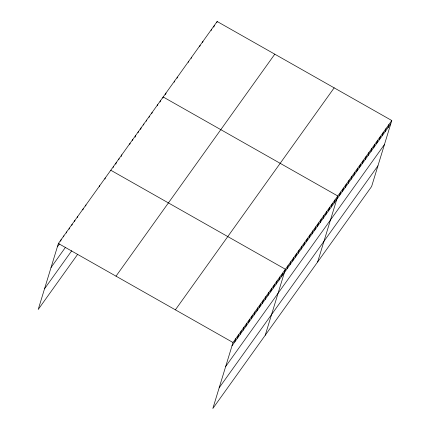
<?xml version="1.0" encoding="UTF-8"?>
<svg xmlns="http://www.w3.org/2000/svg" width="430" height="430" viewBox="0 0 430 430"><rect width="100%" height="100%" fill="white"/><g stroke="black" fill="none" stroke-linecap="round" stroke-linejoin="round"><path stroke-width="0.64" d="M391.789 120.524L233.012 342.511L212.839 408.5L371.611 186.512L391.789 120.524L217.161 21.5L58.389 243.487L38.211 309.476L77.507 254.533M60.641 241.289L61.146 239.634M63.565 236.882L63.903 235.774M66.322 233.028L66.661 231.921M69.079 229.168L69.418 228.067M71.837 225.315L72.175 224.207M74.594 221.461L74.933 220.353M77.352 217.601L77.69 216.5M82.866 209.894L83.205 208.786M85.629 206.034L85.962 204.933M99.416 186.76L99.755 185.652M104.931 179.047L105.269 177.945M113.203 167.48L113.541 166.378M115.794 164.179L116.299 162.518M118.718 159.772L119.056 158.665M121.308 156.466L121.814 154.811M129.747 144.346L130.086 143.244M132.51 140.492L132.843 139.385M135.095 137.186L135.6 135.531M138.025 132.779L138.358 131.677M140.61 129.478L141.121 127.823M143.539 125.071L143.878 123.964M146.297 121.212L146.635 120.11M149.054 117.358L149.393 116.256M151.811 113.504L152.15 112.397M157.326 105.791L157.665 104.689M160.084 101.937L160.422 100.83M162.841 98.083L163.18 96.976L337.803 195.999L317.63 261.988M165.512 94.659L166.023 93.004M174.209 82.189L174.542 81.087M177.047 78.217L177.386 77.115M188.415 62.328L188.749 61.227M191.253 58.356L191.592 57.249M199.778 46.44L200.117 45.333M202.621 42.468L202.955 41.361M211.141 30.552L211.479 29.444M213.817 27.128L214.323 25.472M216.827 22.602L217.161 21.5M234.758 341.968L235.769 338.657M237.516 338.114L238.526 334.798M240.273 334.255L241.284 330.944M243.031 330.401L244.041 327.09M245.788 326.547L246.798 323.231M248.545 322.688L249.556 319.377M251.303 318.834L252.313 315.523M254.06 314.98L255.076 311.664M256.817 311.121L257.833 307.81M259.575 307.267L260.591 303.956M262.332 303.413L263.348 300.097M265.09 299.56L266.106 296.243M267.847 295.7L268.863 292.389M270.604 291.846L271.62 288.53M273.362 287.992L274.378 284.676M276.125 284.133L277.135 280.822M278.882 280.279L279.892 276.963M281.639 276.425L282.65 273.109M265.235 335.244L285.407 269.255L110.784 170.232M287.154 268.712L288.164 265.396M289.911 264.858L290.922 261.542M292.669 260.999L293.679 257.688M295.426 257.145L296.437 253.834M298.183 253.291L299.194 249.975M300.941 249.432L301.951 246.121M303.698 245.578L304.714 242.267M306.456 241.725L307.471 238.408M309.213 237.865L310.229 234.554M311.97 234.011L312.986 230.7M314.728 230.157L315.744 226.841M317.485 226.298L318.501 222.987M320.242 222.444L321.258 219.133M323 218.59L324.016 215.274M325.763 214.737L326.773 211.42M328.52 210.877L329.531 207.566M331.277 207.024L332.288 203.707M334.035 203.17L335.045 199.853M339.63 195.338L340.646 192.027M342.473 191.366L343.484 188.055M345.317 187.394L346.327 184.083M348.155 183.422L349.171 180.111M350.998 179.45L352.009 176.139M353.836 175.478L354.852 172.161M356.68 171.505L357.69 168.189M359.523 167.533L360.534 164.217M362.361 163.561L363.377 160.245M365.204 159.589L366.215 156.273M368.042 155.617L369.058 152.301M370.886 151.645L371.896 148.328M373.729 147.673L374.74 144.356M376.567 143.701L377.583 140.384M379.41 139.723L380.421 136.412M382.248 135.751L383.264 132.44M385.092 131.779L386.102 128.468M387.935 127.807L388.946 124.496M57.373 246.804L59.442 243.912M51.052 267.487L65.527 247.245M44.537 288.793L71.767 250.722M116.014 276.167L274.791 54.18M175.386 309.831L334.164 87.844M232.001 345.822L390.773 123.835M225.675 366.505L384.452 144.518M219.16 387.817L377.938 165.829M58.389 243.487L233.012 342.511"/></g></svg>
